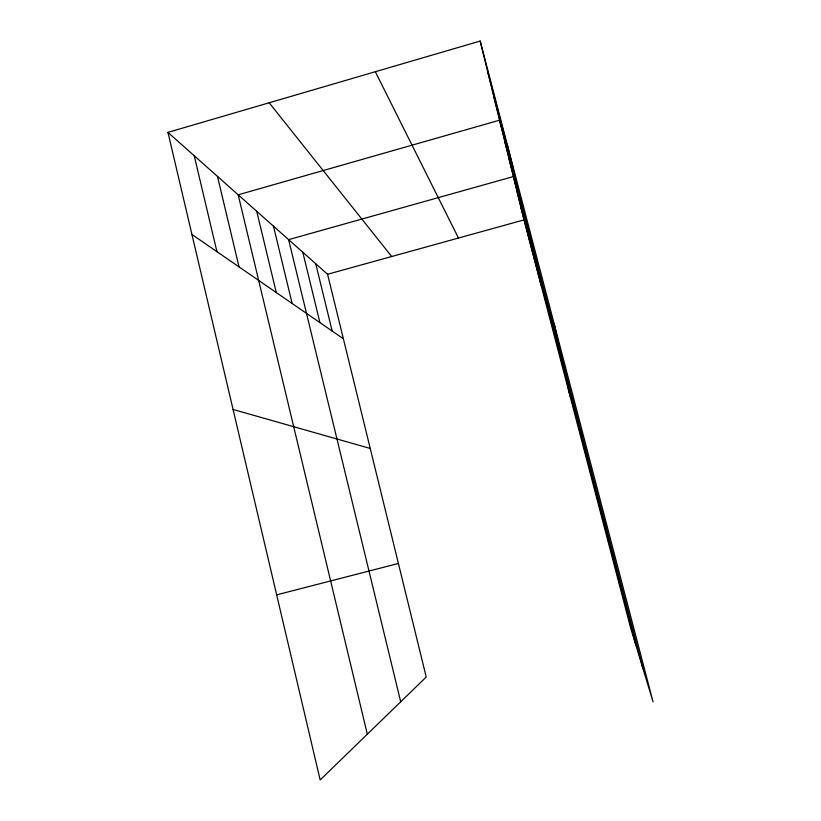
<?xml version="1.0" encoding="UTF-8"?>
<svg xmlns="http://www.w3.org/2000/svg" width="821" height="821" viewBox="0 0 821 821"><rect width="100%" height="100%" fill="white"/><g stroke="black" fill="none" stroke-linecap="round" stroke-linejoin="round"><path stroke-width="1.23" d="M167.946 132.386L327.579 274.265L426.222 677.038L320.169 779.95L167.946 132.386L480.182 41.05L653.054 701.852L630.61 627.767L524.003 219.905L480.182 41.05M327.579 274.265L524.003 219.905M276.656 594.856L398.411 563.463M600.541 512.704L603.599 512.797M233.072 409.463L370.24 448.461M191.94 234.457L343.373 338.765M269.185 102.769L391.689 256.521M375.33 71.725L458.477 238.039M487.469 70.75L513.012 168.418M493.883 96.929L517.948 188.953M643.017 668.715L499.579 120.184L238.182 194.813L367.326 734.19M504.669 140.966L526.24 223.466M509.246 159.664L529.761 238.1M635.967 645.45L513.392 176.566L288.612 239.629L400.71 701.801M517.261 192.371L535.908 263.685M520.791 206.759L538.607 274.922M315.736 263.736L332.177 331.048M302.795 252.242L319.933 322.622M273.455 226.165L292.143 303.472M507.409 145.091L541.07 285.195M256.737 211.305L276.287 292.553M217.483 176.412L239.034 266.897M194.238 155.754L216.939 251.678M554.093 323.577L570.102 396.256"/></g></svg>
